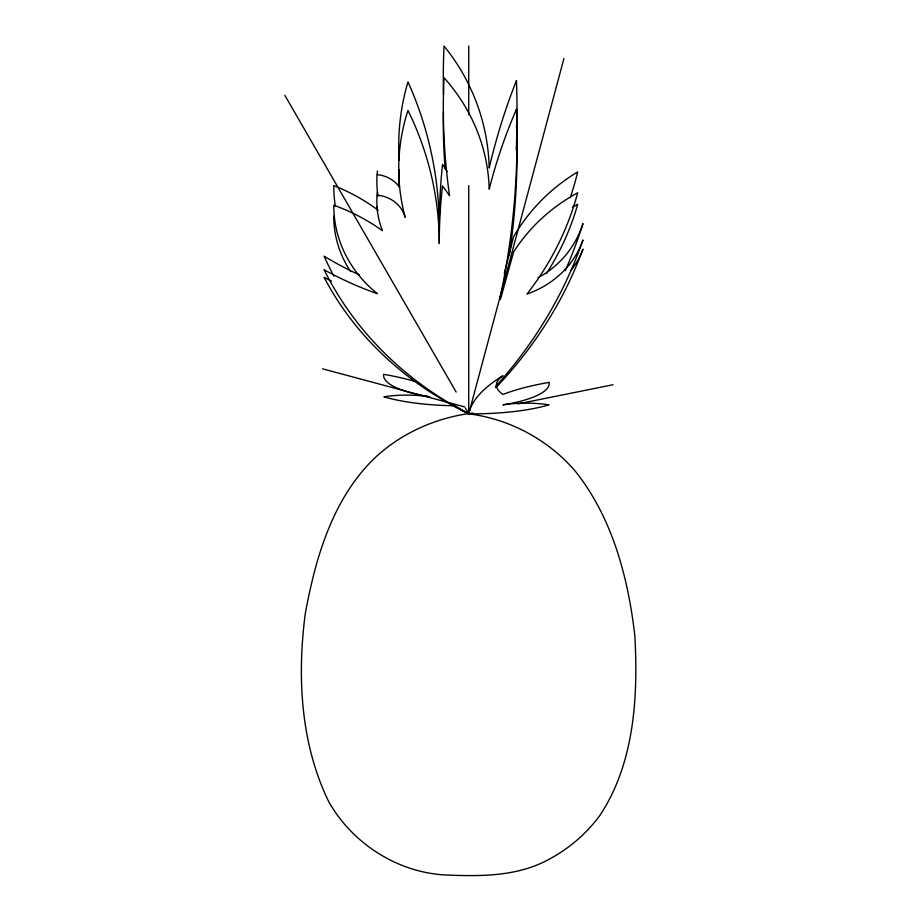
<?xml version="1.0" encoding="UTF-8"?>
<svg xmlns="http://www.w3.org/2000/svg" width="921" height="921" viewBox="0 0 921 921"><rect width="100%" height="100%" fill="white"/><g stroke="black" fill="none" stroke-linecap="round" stroke-linejoin="round"><path stroke-width="1.38" d="M377.978 196.104A92.86 92.86 0 0 1 377.103 174.599L377.449 171.018M472.853 412.999C434.954 417.708 398.425 434.171 371.324 461.352C331.675 501.945 315.235 559.231 305.288 613.662C297.023 676.532 300.568 743.857 328.693 801.604C352.121 843.222 396.928 872.152 444.751 874.95C480.221 876.435 517.614 876.873 549.584 858.982C569.259 848.448 586.458 833.597 599.732 815.661C634.419 763.497 638.195 696.99 634.868 636.181C628.318 578.077 612.465 517.959 575.51 471.46C548.617 439.927 509.843 419.009 468.731 413.828A342.52 313.059 0 0 1 324.1 269.749A335.67 306.797 0 0 0 377.449 293.73A127.8 116.806 0 0 1 333.782 205.199A196.461 179.56 0 0 1 382.468 230.711A92.86 84.882 0 0 1 377.103 195.171L377.449 191.902M504.294 273.537L513.63 236.662A182.174 182.174 0 0 1 577.697 171.951A323.904 323.904 0 0 1 570.26 197.704M453.155 404.561A342.52 342.52 0 0 0 468.731 413.828L563.917 58.587M518.016 403.893L613.018 384.736M322.569 368.837L464.737 406.932M447.203 171.559L442.506 164.41A606.398 606.398 0 0 0 439.259 227.452A355.345 355.345 0 0 0 407.98 81.888A223.665 223.665 0 0 0 399.219 160.323M284.842 95.324L456.16 392.07M465.404 408.084L468.731 413.828A101.828 26.352 0 0 0 548.962 404.86A43.287 11.202 0 0 0 502.97 404.86A98.766 25.558 0 0 0 549.204 382.365A165.907 42.942 0 0 0 502.97 394.441A102.668 26.571 0 0 1 502.97 375.733A437.763 113.295 0 0 0 468.731 413.828A342.52 296.631 0 0 1 324.1 277.313A335.67 290.702 0 0 0 331.422 281.055M468.731 46.05L468.731 114.745M468.731 185.57L468.731 413.828M333.955 276.208A342.52 342.52 0 0 1 324.1 256.199A335.67 335.67 0 0 0 359.155 274.734M377.103 195.171A31.982 29.23 0 0 1 405.171 217.31A223.665 204.427 0 0 1 407.98 110.439A355.345 324.779 0 0 1 439.259 243.489A606.398 554.246 0 0 1 442.506 185.869L449.552 195.666A753.482 688.666 0 0 1 444.003 77.686A200.559 183.314 0 0 1 489.212 189.173A610.278 557.781 0 0 1 516.462 109.196A900.174 822.741 0 0 1 499.654 299.417L500.483 299.337L513.63 251.905A182.174 166.505 0 0 1 577.697 192.754A323.904 296.044 0 0 1 527.008 294.029A93.505 85.457 0 0 0 582.97 239.978A479.553 438.304 0 0 1 495.59 386.532M377.103 174.599A31.982 31.982 0 0 1 399.518 187.009M378.209 210.23A196.461 196.461 0 0 0 333.782 185.57A127.8 127.8 0 0 0 335.371 206.35M516.267 149.812A900.174 900.174 0 0 0 516.462 80.53A610.278 610.278 0 0 0 489.212 168.036A200.559 200.559 0 0 0 472.646 93.033L467.972 83.04A200.559 200.559 0 0 0 444.003 46.05A753.482 753.482 0 0 0 443.485 94.552M537.956 277.774A93.505 93.505 0 0 0 582.97 223.619A479.553 479.553 0 0 1 565.298 270.624M376.908 209.758A92.86 80.426 0 0 1 377.103 206.649M546.441 273.595A323.904 280.502 0 0 0 577.697 204.358A182.174 157.767 0 0 0 572.275 207.271M350.602 271.591A127.8 110.681 0 0 1 333.782 216.147M570.617 270.843A93.505 80.979 0 0 0 582.97 249.107A479.553 415.302 0 0 1 495.751 387.799M445.131 168.635A753.482 652.529 0 0 1 443.438 111.326M516.462 125.187A900.174 779.569 0 0 1 509.244 255.313M398.816 186.813A223.665 193.698 0 0 1 399.161 169.522M455.308 405.781A101.828 26.352 0 0 1 383.861 396.824A43.287 11.202 0 0 1 429.854 396.824A98.766 25.558 0 0 1 383.608 374.329A165.907 42.942 0 0 1 415.348 381.501"/></g></svg>
